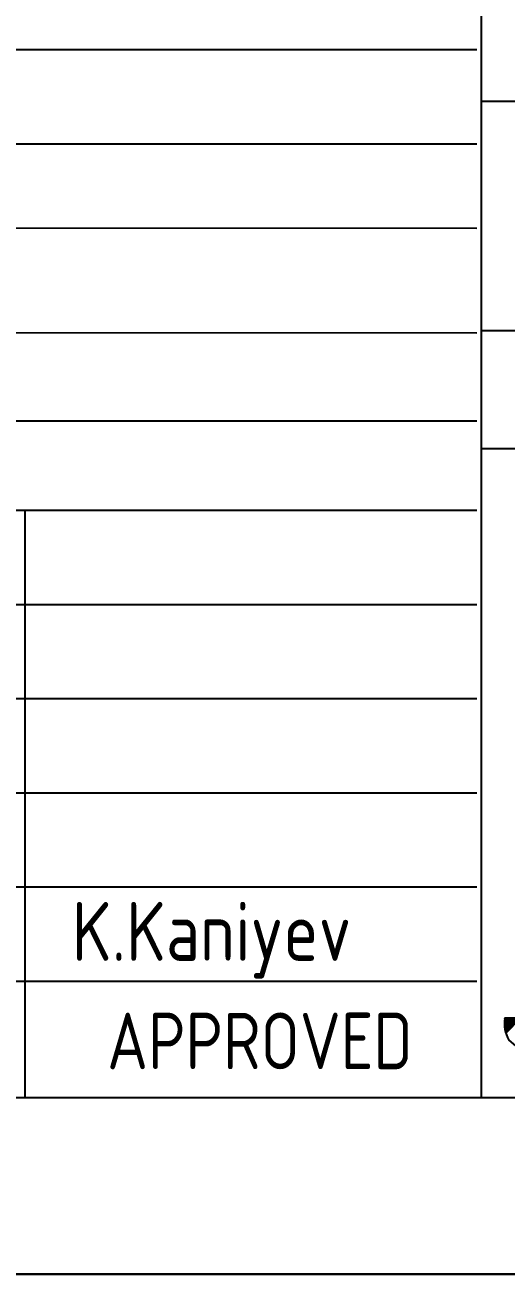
# Model space of a CAD drawing. Extents: x 0 to 594, y 0 to 420.
# Drawn here: x 383.5 to 403.9, y 0 to 53.1 of the extents above; entities that cross this region are included whole.
import ezdxf

# ---------------------------------------------------------------- set-up
doc = ezdxf.new("R2010")
doc.units = 0
doc.header["$MEASUREMENT"] = 0
doc.linetypes.add('BORDER_2012_SLN$0$8001.Solid', pattern=[0])
doc.layers.add('BORDER_2012_SLN$0$2', color=7, linetype='Continuous')
doc.layers.add('GT_1', color=7, linetype='Continuous')
for name, color, linetype, lineweight in [('BORDER_2012_SLN$0$BG_Level_1', 7, 'BORDER_2012_SLN$0$8001.Solid', 25), ('BORDER_2012_SLN$0$Level_1', 7, 'BORDER_2012_SLN$0$8001.Solid', 25), ('BORDER_2012_SLN$0$Level_18', 7, 'BORDER_2012_SLN$0$8001.Solid', 25)]:
    doc.layers.add(name, color=color, linetype=linetype, lineweight=lineweight)
doc.styles.add('BORDER_2012_SLN$0$GOST type A', font='GOST type A')
doc.styles.add('HTX1', font='')
doc.styles.get('HTX1').set_extended_font_data('GOST type A')

# ---------------------------------------------------------------- blocks, each defined once
blk = doc.blocks.new('BORDER_2012_SLN')
at = {"lineweight": -3}
for p, q in [((403.876, 10.653), (404.088, 10.865)), ((403.876, 10.68), (404.061, 10.865)), ((403.877, 10.735), (404.008, 10.865)), ((403.877, 10.601), (404.141, 10.865)), ((403.878, 10.576), (404.168, 10.865)), ((403.879, 10.763), (403.981, 10.865)), ((403.882, 10.526), (404.221, 10.865)), ((403.883, 10.821), (403.928, 10.865)), ((403.884, 10.502), (404.247, 10.865)), ((403.887, 10.851), (403.901, 10.865)), ((403.89, 10.455), (404.301, 10.865)), ((403.893, 10.432), (404.327, 10.865)), ((403.901, 10.386), (404.38, 10.865)), ((403.905, 10.364), (404.407, 10.865)), ((403.915, 10.32), (404.46, 10.865)), ((403.92, 10.299), (404.487, 10.865)), ((403.931, 10.256), (404.54, 10.865)), ((403.937, 10.236), (404.567, 10.865))]:
    blk.add_line(p, q, dxfattribs=at)
at = {"linetype": 'BORDER_2012_SLN$0$8001.Solid', "lineweight": 25, "flags": 128}
blk.add_lwpolyline([(406.354, 13.795), (405.622, 10.475, -0.449066), (404.645, 10.524), (404.645, 10.865), (403.889, 10.865, 0.157968), (404.06, 9.938), (404.353, 9.693), (404.938, 9.547, 0.067262), (405.769, 9.693, 0.142658), (406.403, 10.426), (407.185, 13.795), (406.354, 13.795)], format="xyb", dxfattribs=at)
at = {"layer": 'BORDER_2012_SLN$0$2'}
for p, q in [((402.905, 49.817), (588.6, 49.817)), ((402.905, 40.067), (588.6, 40.067)), ((402.905, 35.067), (491.985, 35.067))]:
    blk.add_line(p, q, dxfattribs=at)
at = {"layer": 'BORDER_2012_SLN$0$BG_Level_1', "color": 7, "lineweight": -3}
for p, q in [((402.705, 52), (29.105, 52)), ((402.705, 47.992), (29.157, 48.008)), ((402.705, 44.413), (29.175, 44.419)), ((402.705, 39.963), (29.145, 40.066))]:
    blk.add_line(p, q, dxfattribs=at)
at = {"layer": 'BORDER_2012_SLN$0$Level_1', "color": 7, "lineweight": -3}
for p, q in [((402.905, 7.5), (402.905, 412.5)), ((402.705, 36.226), (29.154, 36.226)), ((402.705, 32.426), (25.4, 32.426)), ((383.519, 7.5), (383.522, 32.426)), ((402.705, 28.426), (29.172, 28.426)), ((402.705, 24.426), (29.181, 24.426)), ((402.705, 20.426), (29.191, 20.426)), ((402.705, 16.426), (29.2, 16.426)), ((402.705, 12.426), (29.2, 12.426)), ((25.4, 7.5), (588.6, 7.5))]:
    blk.add_line(p, q, dxfattribs=at)
at = {"layer": 'BORDER_2012_SLN$0$Level_18', "color": 7, "lineweight": -3, "flags": 128}
blk.add_lwpolyline([(0, 0), (0, 420), (594, 420), (594, 0)], close=True, dxfattribs=at)
at = {"layer": 'BORDER_2012_SLN$0$BG_Level_1', "color": 7, "insert": (387, 11.1), "char_height": 2.4, "attachment_point": 1, "style": 'BORDER_2012_SLN$0$GOST type A'}
blk.add_mtext('{\\l\\fGOST type A|b0|i0;\\T1;APPROVED}', dxfattribs=at)

msp = doc.modelspace()

# ---------------------------------------------------------------- linework, layer by layer
at = {"layer": 'GT_1', "flags": 128}
msp.add_lwpolyline([(0, 0), (594, 0), (594, 420), (0, 420), (0, 0)], dxfattribs=at)

# ---------------------------------------------------------------- block references
at = {"linetype": 'Continuous'}
msp.add_blockref('BORDER_2012_SLN', (0, 0), dxfattribs=at)

# ---------------------------------------------------------------- texts
at = {"layer": 'GT_1', "style": 'HTX1', "width": 1.02}
msp.add_text('K.Kaniyev', height=2.5, dxfattribs=at).set_placement((385.5, 13.3))
msp.add_text('K.Kaniyev', height=2.5, dxfattribs=at).set_placement((385.5, 13.3))
msp.add_text('K.Kaniyev', height=2.5, dxfattribs=at).set_placement((385.5, 13.3))
msp.add_text('K.Kaniyev', height=2.5, dxfattribs=at).set_placement((385.5, 13.3))
msp.add_text('K.Kaniyev', height=2.5, dxfattribs=at).set_placement((385.5, 13.3))
msp.add_text('K.Kaniyev', height=2.5, dxfattribs=at).set_placement((385.5, 13.3))
msp.add_text('K.Kaniyev', height=2.5, dxfattribs=at).set_placement((385.5, 13.3))
msp.add_text('K.Kaniyev', height=2.5, dxfattribs=at).set_placement((385.5, 13.3))
msp.add_text('K.Kaniyev', height=2.5, dxfattribs=at).set_placement((385.5, 13.3))
msp.add_text('K.Kaniyev', height=2.5, dxfattribs=at).set_placement((385.5, 13.3))
msp.add_text('K.Kaniyev', height=2.5, dxfattribs=at).set_placement((385.5, 13.3))
msp.add_text('K.Kaniyev', height=2.5, dxfattribs=at).set_placement((385.5, 13.3))
msp.add_text('K.Kaniyev', height=2.5, dxfattribs=at).set_placement((385.5, 13.3))
msp.add_text('K.Kaniyev', height=2.5, dxfattribs=at).set_placement((385.5, 13.3))
msp.add_text('K.Kaniyev', height=2.5, dxfattribs=at).set_placement((385.5, 13.3))
msp.add_text('K.Kaniyev', height=2.5, dxfattribs=at).set_placement((385.5, 13.3))

doc.saveas('drawing.dxf')
